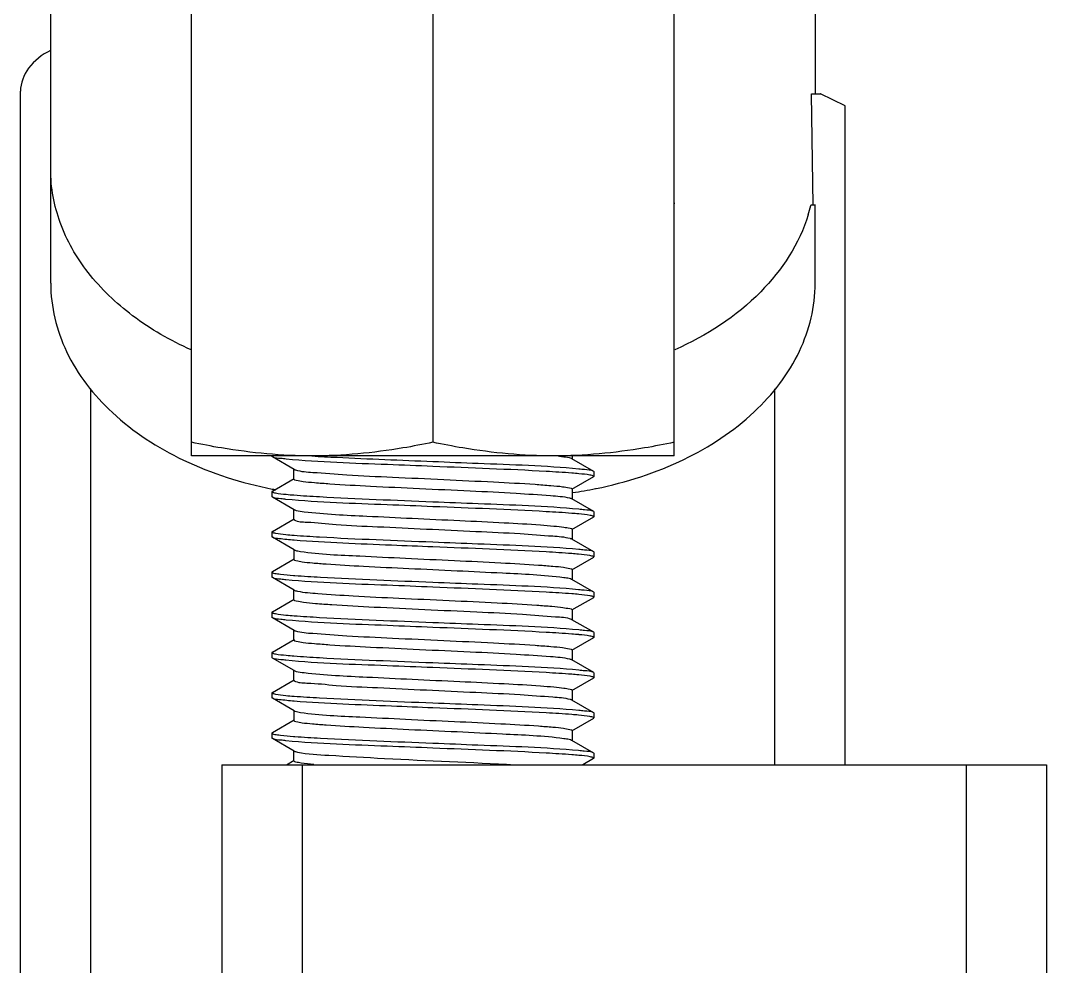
# Model space of a CAD drawing. Extents: x 27938 to 1042331, y -235042 to 1535213.
# Drawn here: x 724842.2 to 725259.3, y 755512.1 to 755896.6 of the extents above; entities that cross this region are included whole.
import ezdxf

# ---------------------------------------------------------------- set-up
doc = ezdxf.new("R2010")
doc.units = 0
doc.header["$LTSCALE"] = 1000
doc.header["$MEASUREMENT"] = 0

msp = doc.modelspace()

# ---------------------------------------------------------------- linework, layer by layer
for p, q in [((724911.73, 755719.62), (724911.73, 756346.29)), ((725107.99, 755719.62), (725107.99, 756346.29)), ((725009.86, 756340.77), (725009.86, 755725.14)), ((724854.49, 755836.03), (724854.49, 756151.21)), ((725165.24, 756066.9), (725165.24, 755866.81)), ((724842.22, 753125.76), (724842.22, 755867.83)), ((725164.45, 755821.57), (725163.76, 755866.71)), ((725163.88, 755866.81), (725167.3, 755866.81)), ((725167.59, 755866.68), (725167.3, 755866.81)), ((725177.5, 755861.9), (725167.45, 755866.74)), ((725167.56, 755866.67), (725167.58, 755866.68)), ((725177.5, 755801.39), (725177.5, 755861.9)), ((724854.49, 755789.77), (724854.49, 755836.03)), ((725108.16, 755822.16), (725107.99, 755822.16)), ((725165.44, 755821.57), (725163.47, 755821.57)), ((725163.52, 755821.55), (725163.48, 755821.4)), ((725165.24, 755789.77), (725165.24, 755821.57)), ((725177.5, 755594.09), (725177.5, 755801.39)), ((724870.84, 753483.81), (724870.84, 755746.94)), ((725148.88, 755594.09), (725148.88, 755746.94)), ((725107.99, 755719.62), (724911.73, 755719.62)), ((724944.6, 755719.23), (724944.44, 755719.41)), ((724953.47, 755714.1), (724944.6, 755719.23)), ((725066.43, 755719.62), (725066.43, 755718.39)), ((725066.05, 755718.69), (725066.25, 755718.6)), ((725066.25, 755718.6), (725075.13, 755713.46)), ((724953.29, 755710.21), (724953.29, 755714.3)), ((725075.13, 755711.06), (725066.25, 755705.92)), ((725075.13, 755713.46), (725075.28, 755713.28)), ((725075.13, 755711.06), (725075.28, 755711.24)), ((725075.28, 755713.28), (725075.28, 755711.24)), ((724944.6, 755705.28), (724953.47, 755710.42)), ((724944.6, 755705.28), (724944.44, 755705.1)), ((724944.44, 755705.1), (724944.44, 755703.06)), ((724944.6, 755702.88), (724944.44, 755703.06)), ((724944.57, 755706.15), (724944.69, 755706.12)), ((724953.47, 755697.74), (724944.6, 755702.88)), ((724944.69, 755706.12), (724944.91, 755706.08)), ((724944.91, 755706.08), (724945.09, 755706.05)), ((725066.25, 755702.24), (725075.13, 755697.1)), ((725066.43, 755706.12), (725066.43, 755702.04)), ((725066.48, 755704.69), (725066.69, 755704.72)), ((725075.98, 755706.31), (725076.16, 755706.34)), ((724944.6, 755688.93), (724953.47, 755694.07)), ((724953.29, 755693.86), (724953.29, 755697.95)), ((724953.47, 755697.74), (724953.72, 755697.63)), ((725075.13, 755694.7), (725066.25, 755689.56)), ((725075.13, 755697.1), (725075.28, 755696.93)), ((725075.13, 755694.7), (725075.28, 755694.88)), ((725075.28, 755696.93), (725075.28, 755694.88)), ((725066.43, 755689.77), (725066.43, 755685.68)), ((724944.6, 755688.93), (724944.44, 755688.75)), ((724944.44, 755688.75), (724944.44, 755686.7)), ((724944.6, 755686.52), (724944.44, 755686.7)), ((724953.47, 755681.39), (724944.6, 755686.52)), ((725066.25, 755685.89), (725075.13, 755680.75)), ((724953.29, 755681.59), (724953.29, 755677.5)), ((724944.6, 755672.57), (724953.47, 755677.71)), ((725075.13, 755678.35), (725066.25, 755673.21)), ((725075.13, 755680.75), (725075.28, 755680.57)), ((725075.13, 755678.35), (725075.28, 755678.53)), ((725075.28, 755680.57), (725075.28, 755678.53)), ((725066.43, 755673.41), (725066.43, 755669.33)), ((724944.6, 755672.57), (724944.44, 755672.39)), ((724944.44, 755672.39), (724944.44, 755670.35)), ((724944.6, 755670.17), (724944.44, 755670.35)), ((724953.47, 755665.03), (724944.6, 755670.17)), ((725066.25, 755669.53), (725075.13, 755664.39)), ((724953.29, 755661.15), (724953.29, 755665.24)), ((724944.6, 755656.22), (724953.47, 755661.36)), ((725075.13, 755661.99), (725066.25, 755656.85)), ((725075.13, 755664.39), (725075.28, 755664.22)), ((725075.13, 755661.99), (725075.28, 755662.17)), ((725075.28, 755664.22), (725075.28, 755662.17)), ((725066.43, 755657.06), (725066.43, 755652.97)), ((724944.6, 755656.22), (724944.44, 755656.04)), ((724944.44, 755656.04), (724944.44, 755653.99)), ((724944.6, 755653.81), (724944.44, 755653.99)), ((724953.47, 755648.68), (724944.6, 755653.81)), ((725066.05, 755653.27), (725066.25, 755653.18)), ((725066.25, 755653.18), (725075.13, 755648.04)), ((724953.29, 755644.79), (724953.29, 755648.88)), ((725075.13, 755648.04), (725075.28, 755647.86)), ((724944.6, 755639.86), (724953.47, 755645)), ((725075.13, 755645.64), (725066.25, 755640.5)), ((725075.13, 755645.64), (725075.28, 755645.82)), ((725075.28, 755647.86), (725075.28, 755645.82)), ((724944.6, 755639.86), (724944.44, 755639.68)), ((724944.44, 755639.68), (724944.44, 755637.64)), ((725066.43, 755640.7), (725066.43, 755636.62)), ((724944.6, 755637.46), (724944.44, 755637.64)), ((724953.47, 755632.32), (724944.6, 755637.46)), ((725066.25, 755636.82), (725075.13, 755631.68)), ((724953.29, 755628.44), (724953.29, 755632.53)), ((724953.47, 755632.32), (724953.72, 755632.21)), ((725075.13, 755631.68), (725075.28, 755631.51)), ((725075.28, 755631.5), (725075.28, 755629.46)), ((724944.6, 755623.51), (724953.47, 755628.65)), ((725075.13, 755629.28), (725066.25, 755624.14)), ((725075.13, 755629.28), (725075.28, 755629.46)), ((724944.6, 755623.51), (724944.44, 755623.33)), ((724944.44, 755623.33), (724944.44, 755621.28)), ((725066.43, 755624.35), (725066.43, 755620.26)), ((724944.6, 755621.1), (724944.44, 755621.28)), ((724953.47, 755615.96), (724944.6, 755621.1)), ((725066.25, 755620.47), (725075.13, 755615.33)), ((724953.29, 755616.17), (724953.29, 755612.08)), ((725075.13, 755615.33), (725075.28, 755615.15)), ((725075.28, 755615.15), (725075.28, 755613.11)), ((724944.6, 755607.15), (724953.47, 755612.29)), ((725075.13, 755612.93), (725066.25, 755607.79)), ((725075.13, 755612.93), (725075.28, 755613.11)), ((724944.6, 755607.15), (724944.44, 755606.97)), ((724944.44, 755606.97), (724944.44, 755604.93)), ((725066.43, 755607.99), (725066.43, 755603.91)), ((724944.6, 755604.75), (724944.44, 755604.93)), ((724953.47, 755599.61), (724944.6, 755604.75)), ((725066.25, 755604.11), (725075.13, 755598.97)), ((724953.29, 755595.73), (724953.29, 755599.82)), ((725075.13, 755598.97), (725075.28, 755598.8)), ((725075.28, 755598.79), (725075.28, 755596.75)), ((724924, 755594.09), (725259.28, 755594.09)), ((724924, 755594.09), (724924, 752879.18)), ((724950.29, 755594.09), (724953.47, 755595.94)), ((724956.71, 755594.09), (724956.71, 752879.18)), ((725075.13, 755596.57), (725070.85, 755594.09)), ((725075.13, 755596.57), (725075.28, 755596.75)), ((725226.57, 755594.09), (725226.57, 752879.18)), ((725259.28, 755594.09), (725259.28, 752879.18))]:
    msp.add_line(p, q)
for centre, radius, start, end in [((725100.6, 755836.62), 64.69, 342.8989, 346.3913), ((725048.93, 755607.49), 112.7, 83.6689, 84.2232), ((725051.99, 755528.77), 184.41, 84.6378, 85.5439), ((724976.11, 755868.04), 164.94, 259.1592, 259.4672), ((724967.11, 755880.19), 177, 264.5118, 265.5533), ((725043.35, 755869.44), 166.36, 278.0643, 281.3093), ((725051.83, 755510.51), 186.31, 84.669, 85.543), ((724967.02, 755862.7), 175.86, 264.491, 265.556), ((725063.97, 755680.1), 6.24, 73.8589, 74.9069), ((725051.74, 755493.11), 187.36, 84.6853, 85.5419), ((724973.04, 755920.39), 250.15, 265.4503, 265.5766), ((725051.96, 755479.39), 184.71, 84.6443, 85.543), ((724967.04, 755830.21), 176.08, 264.4922, 265.5586), ((725051.99, 755463.35), 184.41, 84.6378, 85.5439), ((724967.11, 755814.77), 177, 264.5118, 265.5533), ((725051.83, 755445.09), 186.31, 84.669, 85.543), ((724967.02, 755797.28), 175.86, 264.491, 265.556), ((725063.97, 755614.68), 6.24, 73.8589, 74.9069), ((725051.74, 755427.69), 187.36, 84.6853, 85.5419), ((724973.04, 755854.97), 250.15, 265.4503, 265.5766), ((725051.96, 755413.97), 184.71, 84.6443, 85.543)]:
    msp.add_arc(centre, radius, start, end)
for points, knots in [([(724854.41, 755884.4), (724850.97, 755882.69), (724844.96, 755878.31), (724842.22, 755871.12), (724842.22, 755867.83)], [0, 0, 0, 0, 0.538137, 1, 1, 1, 1]), ([(725163.76, 755866.71), (725163.77, 755866.73), (725163.79, 755866.77), (725163.84, 755866.81), (725163.88, 755866.81)], [0, 0, 0, 0, 0.336031, 1, 1, 1, 1]), ([(724911.54, 755762.74), (724903.18, 755766.49), (724887.77, 755775.3), (724869.21, 755792.92), (724857.28, 755813.55), (724854.49, 755828.71), (724854.49, 755836.03)], [0, 0, 0, 0, 0.28083, 0.538855, 0.77586, 1, 1, 1, 1]), ([(725162.43, 755817.6), (725158.83, 755805.88), (725143.73, 755782.9), (725121, 755768.48), (725108.19, 755762.74)], [0, 0, 0, 0, 0.466075, 1, 1, 1, 1]), ([(724854.49, 755789.77), (724854.49, 755780.27), (724859.39, 755760.22), (724879.29, 755734.98), (724908.76, 755715.96), (724932.15, 755708.57), (724944.57, 755706.15)], [0, 0, 0, 0, 0.215322, 0.450095, 0.712861, 1, 1, 1, 1]), ([(725076.16, 755706.34), (725088.46, 755708.82), (725111.62, 755716.28), (725140.76, 755735.3), (725160.41, 755760.43), (725165.24, 755780.34), (725165.24, 755789.77)], [0, 0, 0, 0, 0.287034, 0.549657, 0.784456, 1, 1, 1, 1]), ([(724960.8, 755719.62), (724948.45, 755719.62), (724931.95, 755721.2), (724915.78, 755724.29), (724911.73, 755725.14)], [0, 0, 0, 0, 0.749211, 1, 1, 1, 1]), ([(725009.86, 755725.14), (725005.82, 755724.29), (724989.64, 755721.2), (724973.14, 755719.62), (724960.8, 755719.62)], [0, 0, 0, 0, 0.250789, 1, 1, 1, 1]), ([(725058.93, 755719.62), (725046.59, 755719.62), (725030.08, 755721.2), (725013.91, 755724.29), (725009.86, 755725.14)], [0, 0, 0, 0, 0.749211, 1, 1, 1, 1]), ([(725107.99, 755725.14), (725103.95, 755724.29), (725087.77, 755721.2), (725071.27, 755719.62), (725058.93, 755719.62)], [0, 0, 0, 0, 0.250789, 1, 1, 1, 1]), ([(724950.18, 755718.31), (724949.47, 755718.38), (724947.63, 755718.65), (724945.61, 755718.64), (724944.6, 755719.23)], [0, 0, 0, 0, 0.378132, 1, 1, 1, 1]), ([(724960.66, 755719.58), (724964.06, 755719.38), (724980.46, 755718.52), (724996.87, 755717.89), (725009.86, 755717.37)], [0, 0, 0, 0, 0.207728, 1, 1, 1, 1]), ([(725061.36, 755719.5), (725061.91, 755719.44), (725063.48, 755719.23), (725065.09, 755719.07), (725066.05, 755718.69)], [0, 0, 0, 0, 0.350941, 1, 1, 1, 1]), ([(725009.86, 755715.32), (725003.69, 755715.57), (724983.79, 755716.42), (724963.86, 755716.99), (724950.18, 755718.31)], [0, 0, 0, 0, 0.310323, 1, 1, 1, 1]), ([(725009.86, 755717.37), (725015.97, 755717.13), (725035.76, 755716.28), (725055.58, 755715.7), (725069.21, 755714.41)], [0, 0, 0, 0, 0.308852, 1, 1, 1, 1]), ([(725066.32, 755712.61), (725062.85, 755712.89), (725044.04, 755714.03), (725025.21, 755714.71), (725009.86, 755715.32)], [0, 0, 0, 0, 0.18453, 1, 1, 1, 1]), ([(724953.47, 755714.1), (724953.54, 755714.06), (724953.71, 755713.98), (724953.89, 755713.92), (724953.99, 755713.89)], [0, 0, 0, 0, 0.429478, 1, 1, 1, 1]), ([(724953.99, 755713.89), (724956.26, 755713.22), (724963.31, 755712.81), (724976.4, 755711.76), (724994.18, 755710.95), (725014.09, 755710.02), (725033.38, 755709.11), (725048, 755708.35), (725057.16, 755707.63), (725062.15, 755707.24), (725064.5, 755706.71), (725066.43, 755706.49), (725066.43, 755706.12)], [0, 0, 0, 0, 0.063162, 0.185571, 0.350627, 0.535705, 0.715395, 0.865028, 0.921933, 0.964141, 0.990304, 1, 1, 1, 1]), ([(725069.21, 755714.41), (725069.96, 755714.34), (725071.92, 755714.06), (725074.05, 755714.08), (725075.13, 755713.46)], [0, 0, 0, 0, 0.37931, 1, 1, 1, 1]), ([(725074.54, 755711.63), (725074.26, 755711.7), (725072.5, 755712.05), (725070.72, 755712.22), (725069.22, 755712.36)], [0, 0, 0, 0, 0.163145, 1, 1, 1, 1]), ([(725075.28, 755711.24), (725075.28, 755711.33), (725074.98, 755711.51), (725074.73, 755711.58), (725074.54, 755711.63)], [0, 0, 0, 0, 0.315061, 1, 1, 1, 1]), ([(724953.3, 755710.21), (724953.3, 755709.86), (724955.17, 755709.63), (724957.47, 755709.11), (724962.34, 755708.73), (724971.31, 755708.02), (724985.64, 755707.26), (725004.62, 755706.36), (725024.35, 755705.45), (725042.15, 755704.62), (725055.57, 755703.65), (725062.87, 755703.14), (725065.37, 755702.54)], [0, 0, 0, 0, 0.00951, 0.035123, 0.076469, 0.132247, 0.279239, 0.456494, 0.640275, 0.805971, 0.931424, 1, 1, 1, 1]), ([(724944.44, 755705.1), (724944.44, 755705.02), (724944.69, 755704.85), (724944.91, 755704.79), (724945.07, 755704.74)], [0, 0, 0, 0, 0.322005, 1, 1, 1, 1]), ([(724950.13, 755701.96), (724949.43, 755702.03), (724947.6, 755702.29), (724945.6, 755702.29), (724944.6, 755702.88)], [0, 0, 0, 0, 0.377931, 1, 1, 1, 1]), ([(724945.07, 755704.74), (724945.33, 755704.67), (724947.02, 755704.31), (724948.74, 755704.14), (724950.18, 755704)], [0, 0, 0, 0, 0.159397, 1, 1, 1, 1]), ([(724953.39, 755703.73), (724956.86, 755703.45), (724975.67, 755702.31), (724994.5, 755701.63), (725009.86, 755701.01)], [0, 0, 0, 0, 0.184455, 1, 1, 1, 1]), ([(725065.37, 755702.54), (725065.55, 755702.5), (725065.85, 755702.42), (725066.14, 755702.31), (725066.25, 755702.24)], [0, 0, 0, 0, 0.59312, 1, 1, 1, 1]), ([(725009.86, 755698.97), (725003.68, 755699.22), (724983.76, 755700.07), (724963.81, 755700.63), (724950.13, 755701.96)], [0, 0, 0, 0, 0.310595, 1, 1, 1, 1]), ([(725009.86, 755701.01), (725015.98, 755700.77), (725035.77, 755699.93), (725055.59, 755699.34), (725069.22, 755698.05)], [0, 0, 0, 0, 0.308927, 1, 1, 1, 1]), ([(725066.31, 755696.26), (725062.84, 755696.53), (725044.04, 755697.67), (725025.21, 755698.36), (725009.86, 755698.97)], [0, 0, 0, 0, 0.184554, 1, 1, 1, 1]), ([(725069.22, 755698.05), (725069.98, 755697.98), (725071.93, 755697.71), (725074.06, 755697.73), (725075.13, 755697.1)], [0, 0, 0, 0, 0.379296, 1, 1, 1, 1]), ([(724953.72, 755697.63), (724953.91, 755697.56), (724955.15, 755697.22), (724956.43, 755697.07), (724957.5, 755696.94)], [0, 0, 0, 0, 0.158312, 1, 1, 1, 1]), ([(724957.5, 755696.94), (724965.96, 755695.91), (724980.63, 755695.29), (725001.72, 755694.21), (725020.35, 755693.39), (725037.7, 755692.54), (725050.56, 755691.82), (725058.5, 755691.17), (725062.77, 755690.79), (725064.81, 755690.33), (725066.43, 755690.09), (725066.43, 755689.77)], [0, 0, 0, 0, 0.234088, 0.402448, 0.579889, 0.745639, 0.880314, 0.930897, 0.968237, 0.991317, 1, 1, 1, 1]), ([(725074.61, 755695.26), (725074.32, 755695.33), (725072.52, 755695.7), (725070.68, 755695.87), (725069.14, 755696.02)], [0, 0, 0, 0, 0.159617, 1, 1, 1, 1]), ([(725075.28, 755694.88), (725075.28, 755694.96), (725075.01, 755695.15), (725074.78, 755695.21), (725074.61, 755695.26)], [0, 0, 0, 0, 0.317967, 1, 1, 1, 1]), ([(724953.3, 755693.86), (724953.3, 755693.82), (724953.34, 755693.73), (724953.42, 755693.68), (724953.46, 755693.66)], [0, 0, 0, 0, 0.402304, 1, 1, 1, 1]), ([(724953.46, 755693.66), (724954.98, 755692.76), (724961.03, 755692.8), (724972.07, 755691.44), (724988.39, 755690.83), (725007.31, 755689.87), (725026.61, 755688.99), (725043.76, 755688.18), (725056.47, 755687.2), (725063.32, 755686.74), (725065.6, 755686.13)], [0, 0, 0, 0, 0.046973, 0.152409, 0.303029, 0.479455, 0.658932, 0.818305, 0.937036, 1, 1, 1, 1]), ([(724944.44, 755688.75), (724944.44, 755688.67), (724944.67, 755688.5), (724944.88, 755688.44), (724945.03, 755688.4)], [0, 0, 0, 0, 0.324871, 1, 1, 1, 1]), ([(724953.48, 755685.32), (724951.44, 755685.48), (724948.54, 755685.88), (724945.42, 755686.05), (724944.6, 755686.52)], [0, 0, 0, 0, 0.683734, 1, 1, 1, 1]), ([(724945.03, 755688.4), (724945.29, 755688.32), (724946.98, 755687.96), (724948.69, 755687.79), (724950.13, 755687.65)], [0, 0, 0, 0, 0.157623, 1, 1, 1, 1]), ([(724953.39, 755687.37), (724956.86, 755687.1), (724975.67, 755685.96), (724994.5, 755685.27), (725009.86, 755684.66)], [0, 0, 0, 0, 0.184436, 1, 1, 1, 1]), ([(725065.71, 755686.1), (725065.82, 755686.07), (725066, 755686.01), (725066.18, 755685.93), (725066.25, 755685.89)], [0, 0, 0, 0, 0.572041, 1, 1, 1, 1]), ([(724953.47, 755681.39), (724953.59, 755681.32), (724954.4, 755681.02), (724955.27, 755680.89), (724956, 755680.78)], [0, 0, 0, 0, 0.147905, 1, 1, 1, 1]), ([(725009.86, 755682.61), (725004.26, 755682.84), (724985.46, 755683.61), (724966.65, 755684.29), (724953.48, 755685.32)], [0, 0, 0, 0, 0.297863, 1, 1, 1, 1]), ([(725009.86, 755684.66), (725015.96, 755684.42), (725035.73, 755683.57), (725055.52, 755682.99), (725069.14, 755681.71)], [0, 0, 0, 0, 0.308576, 1, 1, 1, 1]), ([(725066.31, 755679.91), (725062.84, 755680.18), (725044.04, 755681.32), (725025.21, 755682), (725009.86, 755682.61)], [0, 0, 0, 0, 0.184575, 1, 1, 1, 1]), ([(725069.14, 755681.71), (725069.9, 755681.64), (725071.88, 755681.36), (725074.04, 755681.38), (725075.13, 755680.75)], [0, 0, 0, 0, 0.37952, 1, 1, 1, 1]), ([(724953.29, 755677.5), (724953.29, 755677.18), (724954.97, 755676.94), (724957.05, 755676.47), (724961.44, 755676.09), (724969.59, 755675.42), (724982.74, 755674.7), (725000.42, 755673.84), (725019.3, 755673.01), (725040.28, 755671.9), (725054.78, 755671.34), (725063.02, 755670.23)], [0, 0, 0, 0, 0.00884, 0.032379, 0.070466, 0.122006, 0.258971, 0.426878, 0.605536, 0.773444, 1, 1, 1, 1]), ([(724956, 755680.78), (724963.99, 755679.58), (724978.29, 755679.1), (724999.15, 755677.96), (725018.25, 755677.13), (725036.26, 755676.25), (725049.71, 755675.53), (725058.06, 755674.85), (725062.57, 755674.47), (725064.7, 755673.98), (725066.43, 755673.75), (725066.43, 755673.41)], [0, 0, 0, 0, 0.218787, 0.386207, 0.566108, 0.736243, 0.875583, 0.928118, 0.966979, 0.991, 1, 1, 1, 1]), ([(725074.52, 755678.92), (725074.24, 755679), (725072.44, 755679.35), (725070.62, 755679.52), (725069.1, 755679.67)], [0, 0, 0, 0, 0.163234, 1, 1, 1, 1]), ([(725075.28, 755678.53), (725075.28, 755678.62), (725074.97, 755678.81), (725074.72, 755678.87), (725074.52, 755678.92)], [0, 0, 0, 0, 0.313847, 1, 1, 1, 1]), ([(724944.44, 755672.39), (724944.44, 755672.32), (724945.19, 755671.77), (724945.96, 755671.82), (724946.66, 755671.71)], [0, 0, 0, 0, 0.093121, 1, 1, 1, 1]), ([(724950.14, 755669.25), (724949.43, 755669.32), (724947.6, 755669.58), (724945.61, 755669.58), (724944.6, 755670.17)], [0, 0, 0, 0, 0.377935, 1, 1, 1, 1]), ([(724946.66, 755671.71), (724947.08, 755671.65), (724949.25, 755671.36), (724951.43, 755671.17), (724953.2, 755671.03)], [0, 0, 0, 0, 0.190828, 1, 1, 1, 1]), ([(725009.86, 755666.26), (725003.68, 755666.51), (724983.76, 755667.36), (724963.81, 755667.92), (724950.14, 755669.25)], [0, 0, 0, 0, 0.310578, 1, 1, 1, 1]), ([(724953.75, 755670.99), (724957.22, 755670.72), (724975.92, 755669.6), (724994.63, 755668.91), (725009.86, 755668.3)], [0, 0, 0, 0, 0.18595, 1, 1, 1, 1]), ([(725063.02, 755670.23), (725063.41, 755670.18), (725064.49, 755670), (725065.64, 755669.89), (725066.25, 755669.53)], [0, 0, 0, 0, 0.360643, 1, 1, 1, 1]), ([(724953.47, 755665.03), (724953.63, 755664.94), (724954.08, 755664.79), (724954.54, 755664.69), (724954.82, 755664.63)], [0, 0, 0, 0, 0.388593, 1, 1, 1, 1]), ([(725009.86, 755668.3), (725015.95, 755668.06), (725035.7, 755667.22), (725055.48, 755666.63), (725069.1, 755665.36)], [0, 0, 0, 0, 0.308379, 1, 1, 1, 1]), ([(725066.32, 755663.55), (725062.85, 755663.82), (725044.04, 755664.96), (725025.21, 755665.65), (725009.86, 755666.26)], [0, 0, 0, 0, 0.184524, 1, 1, 1, 1]), ([(725069.1, 755665.36), (725069.87, 755665.28), (725071.86, 755665), (725074.03, 755665.03), (725075.13, 755664.39)], [0, 0, 0, 0, 0.379704, 1, 1, 1, 1]), ([(724953.3, 755661.15), (724953.3, 755660.77), (724955.28, 755660.56), (724957.69, 755660.01), (724962.81, 755659.62), (724972.19, 755658.89), (724987.11, 755658.12), (725006.72, 755657.21), (725026.81, 755656.24), (725044.56, 755655.5), (725057.24, 755654.3), (725064.04, 755654.07), (725066.05, 755653.27)], [0, 0, 0, 0, 0.009911, 0.036684, 0.079861, 0.138026, 0.290611, 0.473012, 0.659513, 0.823824, 0.942824, 1, 1, 1, 1]), ([(724954.82, 755664.63), (724957.53, 755664.09), (724965.1, 755663.53), (724978.82, 755662.6), (724996.62, 755661.76), (725016.15, 755660.87), (725034.82, 755659.97), (725048.86, 755659.23), (725057.61, 755658.53), (725062.36, 755658.14), (725064.6, 755657.64), (725066.43, 755657.41), (725066.43, 755657.06)], [0, 0, 0, 0, 0.074051, 0.202548, 0.368862, 0.551322, 0.726125, 0.870472, 0.925123, 0.96561, 0.990669, 1, 1, 1, 1]), ([(725074.62, 755662.54), (725074.34, 755662.62), (725072.55, 755662.99), (725070.73, 755663.16), (725069.21, 755663.3)], [0, 0, 0, 0, 0.159226, 1, 1, 1, 1]), ([(725075.28, 755662.17), (725075.28, 755662.25), (725075.02, 755662.43), (725074.79, 755662.49), (725074.62, 755662.54)], [0, 0, 0, 0, 0.318631, 1, 1, 1, 1]), ([(724944.44, 755656.04), (724944.44, 755655.96), (724944.69, 755655.79), (724944.9, 755655.73), (724945.06, 755655.68)], [0, 0, 0, 0, 0.322656, 1, 1, 1, 1]), ([(724950.18, 755652.89), (724949.47, 755652.96), (724947.63, 755653.23), (724945.61, 755653.22), (724944.6, 755653.81)], [0, 0, 0, 0, 0.378132, 1, 1, 1, 1]), ([(724945.06, 755655.68), (724945.32, 755655.6), (724947, 755655.25), (724948.7, 755655.08), (724950.14, 755654.94)], [0, 0, 0, 0, 0.159145, 1, 1, 1, 1]), ([(725009.86, 755649.9), (725003.69, 755650.15), (724983.79, 755651), (724963.86, 755651.57), (724950.18, 755652.89)], [0, 0, 0, 0, 0.310323, 1, 1, 1, 1]), ([(724953.4, 755654.66), (724956.87, 755654.39), (724975.68, 755653.25), (724994.51, 755652.56), (725009.86, 755651.95)], [0, 0, 0, 0, 0.184477, 1, 1, 1, 1]), ([(724953.47, 755648.68), (724953.54, 755648.64), (724953.71, 755648.56), (724953.89, 755648.5), (724953.99, 755648.47)], [0, 0, 0, 0, 0.429478, 1, 1, 1, 1]), ([(724953.99, 755648.47), (724956.26, 755647.8), (724963.31, 755647.39), (724976.4, 755646.34), (724994.18, 755645.53), (725014.09, 755644.6), (725033.38, 755643.69), (725048, 755642.93), (725057.16, 755642.21), (725062.15, 755641.82), (725064.5, 755641.29), (725066.43, 755641.07), (725066.43, 755640.7)], [0, 0, 0, 0, 0.063162, 0.185571, 0.350627, 0.535705, 0.715395, 0.865028, 0.921933, 0.964141, 0.990304, 1, 1, 1, 1]), ([(725009.86, 755651.95), (725015.97, 755651.71), (725035.76, 755650.86), (725055.58, 755650.28), (725069.21, 755648.99)], [0, 0, 0, 0, 0.308852, 1, 1, 1, 1]), ([(725066.32, 755647.19), (725062.85, 755647.47), (725044.04, 755648.61), (725025.21, 755649.29), (725009.86, 755649.9)], [0, 0, 0, 0, 0.18453, 1, 1, 1, 1]), ([(725069.21, 755648.99), (725069.96, 755648.92), (725071.92, 755648.64), (725074.05, 755648.66), (725075.13, 755648.04)], [0, 0, 0, 0, 0.37931, 1, 1, 1, 1]), ([(724953.3, 755644.79), (724953.3, 755644.44), (724955.17, 755644.21), (724957.47, 755643.69), (724962.34, 755643.3), (724971.31, 755642.6), (724985.64, 755641.84), (725004.62, 755640.94), (725024.35, 755640.03), (725042.15, 755639.2), (725055.57, 755638.23), (725062.87, 755637.72), (725065.37, 755637.12)], [0, 0, 0, 0, 0.00951, 0.035123, 0.076469, 0.132247, 0.279239, 0.456494, 0.640275, 0.805971, 0.931424, 1, 1, 1, 1]), ([(725074.54, 755646.21), (725074.26, 755646.28), (725072.5, 755646.63), (725070.72, 755646.8), (725069.22, 755646.94)], [0, 0, 0, 0, 0.163145, 1, 1, 1, 1]), ([(725075.28, 755645.82), (725075.28, 755645.91), (725074.98, 755646.09), (725074.73, 755646.16), (725074.54, 755646.21)], [0, 0, 0, 0, 0.315061, 1, 1, 1, 1]), ([(724944.44, 755639.68), (724944.44, 755639.6), (724944.69, 755639.43), (724944.91, 755639.37), (724945.07, 755639.32)], [0, 0, 0, 0, 0.322005, 1, 1, 1, 1]), ([(724950.13, 755636.54), (724949.43, 755636.61), (724947.6, 755636.87), (724945.6, 755636.87), (724944.6, 755637.46)], [0, 0, 0, 0, 0.377931, 1, 1, 1, 1]), ([(724945.07, 755639.32), (724945.33, 755639.25), (724947.02, 755638.89), (724948.74, 755638.72), (724950.18, 755638.58)], [0, 0, 0, 0, 0.159397, 1, 1, 1, 1]), ([(725009.86, 755633.55), (725003.68, 755633.8), (724983.76, 755634.65), (724963.81, 755635.21), (724950.13, 755636.54)], [0, 0, 0, 0, 0.310595, 1, 1, 1, 1]), ([(724953.39, 755638.31), (724956.86, 755638.03), (724975.67, 755636.89), (724994.5, 755636.2), (725009.86, 755635.59)], [0, 0, 0, 0, 0.184455, 1, 1, 1, 1]), ([(725009.86, 755635.59), (725015.98, 755635.35), (725035.77, 755634.51), (725055.59, 755633.92), (725069.22, 755632.63)], [0, 0, 0, 0, 0.308927, 1, 1, 1, 1]), ([(725065.37, 755637.12), (725065.55, 755637.08), (725065.85, 755637), (725066.14, 755636.89), (725066.25, 755636.82)], [0, 0, 0, 0, 0.59312, 1, 1, 1, 1]), ([(724953.72, 755632.21), (724953.91, 755632.14), (724955.15, 755631.8), (724956.43, 755631.65), (724957.5, 755631.52)], [0, 0, 0, 0, 0.158312, 1, 1, 1, 1]), ([(724957.5, 755631.52), (724965.96, 755630.49), (724980.63, 755629.87), (725001.72, 755628.79), (725020.35, 755627.97), (725037.7, 755627.12), (725050.56, 755626.4), (725058.5, 755625.75), (725062.77, 755625.37), (725064.81, 755624.91), (725066.43, 755624.67), (725066.43, 755624.35)], [0, 0, 0, 0, 0.234088, 0.402448, 0.579889, 0.745639, 0.880314, 0.930897, 0.968237, 0.991317, 1, 1, 1, 1]), ([(725066.31, 755630.84), (725062.84, 755631.11), (725044.04, 755632.25), (725025.21, 755632.94), (725009.86, 755633.55)], [0, 0, 0, 0, 0.184554, 1, 1, 1, 1]), ([(725069.22, 755632.63), (725069.98, 755632.56), (725071.93, 755632.29), (725074.06, 755632.31), (725075.13, 755631.68)], [0, 0, 0, 0, 0.379296, 1, 1, 1, 1]), ([(724953.3, 755628.44), (724953.3, 755628.4), (724953.34, 755628.31), (724953.42, 755628.26), (724953.46, 755628.24)], [0, 0, 0, 0, 0.402304, 1, 1, 1, 1]), ([(724953.46, 755628.24), (724954.98, 755627.34), (724961.03, 755627.38), (724972.07, 755626.01), (724988.39, 755625.41), (725007.31, 755624.45), (725026.61, 755623.57), (725043.76, 755622.76), (725056.47, 755621.78), (725063.32, 755621.32), (725065.6, 755620.71)], [0, 0, 0, 0, 0.046973, 0.152409, 0.303029, 0.479455, 0.658932, 0.818305, 0.937036, 1, 1, 1, 1]), ([(725074.61, 755629.84), (725074.32, 755629.91), (725072.52, 755630.28), (725070.68, 755630.45), (725069.14, 755630.6)], [0, 0, 0, 0, 0.159617, 1, 1, 1, 1]), ([(725075.28, 755629.46), (725075.28, 755629.54), (725075.01, 755629.73), (725074.78, 755629.79), (725074.61, 755629.84)], [0, 0, 0, 0, 0.317967, 1, 1, 1, 1]), ([(724944.44, 755623.33), (724944.44, 755623.25), (724944.67, 755623.08), (724944.88, 755623.02), (724945.03, 755622.98)], [0, 0, 0, 0, 0.324871, 1, 1, 1, 1]), ([(724945.03, 755622.98), (724945.29, 755622.9), (724946.98, 755622.54), (724948.69, 755622.37), (724950.13, 755622.23)], [0, 0, 0, 0, 0.157623, 1, 1, 1, 1]), ([(724953.48, 755619.9), (724951.44, 755620.06), (724948.54, 755620.46), (724945.42, 755620.63), (724944.6, 755621.1)], [0, 0, 0, 0, 0.683734, 1, 1, 1, 1]), ([(724953.39, 755621.95), (724956.86, 755621.68), (724975.67, 755620.54), (724994.5, 755619.85), (725009.86, 755619.24)], [0, 0, 0, 0, 0.184436, 1, 1, 1, 1]), ([(725009.86, 755617.19), (725004.26, 755617.42), (724985.46, 755618.19), (724966.65, 755618.87), (724953.48, 755619.9)], [0, 0, 0, 0, 0.297863, 1, 1, 1, 1]), ([(725009.86, 755619.24), (725015.96, 755619), (725035.73, 755618.15), (725055.52, 755617.57), (725069.14, 755616.29)], [0, 0, 0, 0, 0.308576, 1, 1, 1, 1]), ([(725065.71, 755620.68), (725065.82, 755620.65), (725066, 755620.59), (725066.18, 755620.51), (725066.25, 755620.47)], [0, 0, 0, 0, 0.572041, 1, 1, 1, 1]), ([(724953.47, 755615.96), (724953.59, 755615.9), (724954.4, 755615.6), (724955.27, 755615.47), (724956, 755615.36)], [0, 0, 0, 0, 0.147905, 1, 1, 1, 1]), ([(724956, 755615.36), (724963.99, 755614.16), (724978.29, 755613.68), (724999.15, 755612.54), (725018.25, 755611.71), (725036.26, 755610.83), (725049.71, 755610.11), (725058.06, 755609.43), (725062.57, 755609.05), (725064.7, 755608.56), (725066.43, 755608.33), (725066.43, 755607.99)], [0, 0, 0, 0, 0.218787, 0.386207, 0.566108, 0.736243, 0.875583, 0.928118, 0.966979, 0.991, 1, 1, 1, 1]), ([(725066.31, 755614.49), (725062.84, 755614.76), (725044.04, 755615.9), (725025.21, 755616.58), (725009.86, 755617.19)], [0, 0, 0, 0, 0.184575, 1, 1, 1, 1]), ([(725069.14, 755616.29), (725069.9, 755616.21), (725071.88, 755615.94), (725074.04, 755615.96), (725075.13, 755615.33)], [0, 0, 0, 0, 0.37952, 1, 1, 1, 1]), ([(724953.29, 755612.08), (724953.29, 755611.76), (724954.97, 755611.52), (724957.05, 755611.05), (724961.44, 755610.67), (724969.59, 755610), (724982.74, 755609.28), (725000.42, 755608.41), (725019.3, 755607.59), (725040.28, 755606.48), (725054.78, 755605.92), (725063.02, 755604.81)], [0, 0, 0, 0, 0.00884, 0.032379, 0.070466, 0.122006, 0.258971, 0.426878, 0.605536, 0.773444, 1, 1, 1, 1]), ([(725074.52, 755613.5), (725074.24, 755613.58), (725072.44, 755613.93), (725070.62, 755614.1), (725069.1, 755614.25)], [0, 0, 0, 0, 0.163234, 1, 1, 1, 1]), ([(725075.28, 755613.11), (725075.28, 755613.2), (725074.97, 755613.39), (725074.72, 755613.45), (725074.52, 755613.5)], [0, 0, 0, 0, 0.313847, 1, 1, 1, 1]), ([(724944.44, 755606.97), (724944.44, 755606.9), (724945.19, 755606.35), (724945.96, 755606.4), (724946.66, 755606.29)], [0, 0, 0, 0, 0.093121, 1, 1, 1, 1]), ([(724950.14, 755603.83), (724949.43, 755603.9), (724947.6, 755604.16), (724945.61, 755604.16), (724944.6, 755604.75)], [0, 0, 0, 0, 0.377935, 1, 1, 1, 1]), ([(724946.66, 755606.29), (724947.08, 755606.23), (724949.25, 755605.94), (724951.43, 755605.75), (724953.2, 755605.61)], [0, 0, 0, 0, 0.190828, 1, 1, 1, 1]), ([(725009.86, 755600.84), (725003.68, 755601.09), (724983.76, 755601.94), (724963.81, 755602.5), (724950.14, 755603.83)], [0, 0, 0, 0, 0.310578, 1, 1, 1, 1]), ([(724953.75, 755605.57), (724957.22, 755605.3), (724975.92, 755604.18), (724994.63, 755603.49), (725009.86, 755602.88)], [0, 0, 0, 0, 0.18595, 1, 1, 1, 1]), ([(725009.86, 755602.88), (725015.95, 755602.64), (725035.7, 755601.8), (725055.48, 755601.21), (725069.1, 755599.94)], [0, 0, 0, 0, 0.308379, 1, 1, 1, 1]), ([(725063.02, 755604.81), (725063.41, 755604.76), (725064.49, 755604.58), (725065.64, 755604.47), (725066.25, 755604.11)], [0, 0, 0, 0, 0.360643, 1, 1, 1, 1]), ([(724953.47, 755599.61), (724953.63, 755599.52), (724954.08, 755599.37), (724954.54, 755599.27), (724954.82, 755599.21)], [0, 0, 0, 0, 0.388593, 1, 1, 1, 1]), ([(724954.82, 755599.21), (724958.98, 755598.38), (724970.85, 755597.78), (725000.23, 755595.98), (725025.47, 755595.1), (725043.09, 755594.09)], [0, 0, 0, 0, 0.144037, 0.40116, 1, 1, 1, 1]), ([(725066.32, 755598.13), (725062.85, 755598.4), (725044.04, 755599.54), (725025.21, 755600.23), (725009.86, 755600.84)], [0, 0, 0, 0, 0.184524, 1, 1, 1, 1]), ([(725069.1, 755599.94), (725069.87, 755599.86), (725071.86, 755599.58), (725074.03, 755599.61), (725075.13, 755598.97)], [0, 0, 0, 0, 0.379704, 1, 1, 1, 1]), ([(724953.3, 755595.73), (724953.3, 755595.44), (724954.74, 755595.18), (724955.52, 755594.99), (724956.26, 755594.88)], [0, 0, 0, 0, 0.275183, 1, 1, 1, 1]), ([(725074.62, 755597.12), (725074.34, 755597.2), (725072.55, 755597.57), (725070.73, 755597.74), (725069.21, 755597.88)], [0, 0, 0, 0, 0.159226, 1, 1, 1, 1]), ([(725075.28, 755596.75), (725075.28, 755596.83), (725075.02, 755597.01), (725074.79, 755597.07), (725074.62, 755597.12)], [0, 0, 0, 0, 0.318631, 1, 1, 1, 1])]:
    msp.add_open_spline(points, degree=3, knots=knots)
msp.add_open_spline([(724956.26, 755594.88), (724957.98, 755594.63), (724959.71, 755594.47), (724961.43, 755594.31)], degree=3)

doc.saveas('drawing.dxf')
